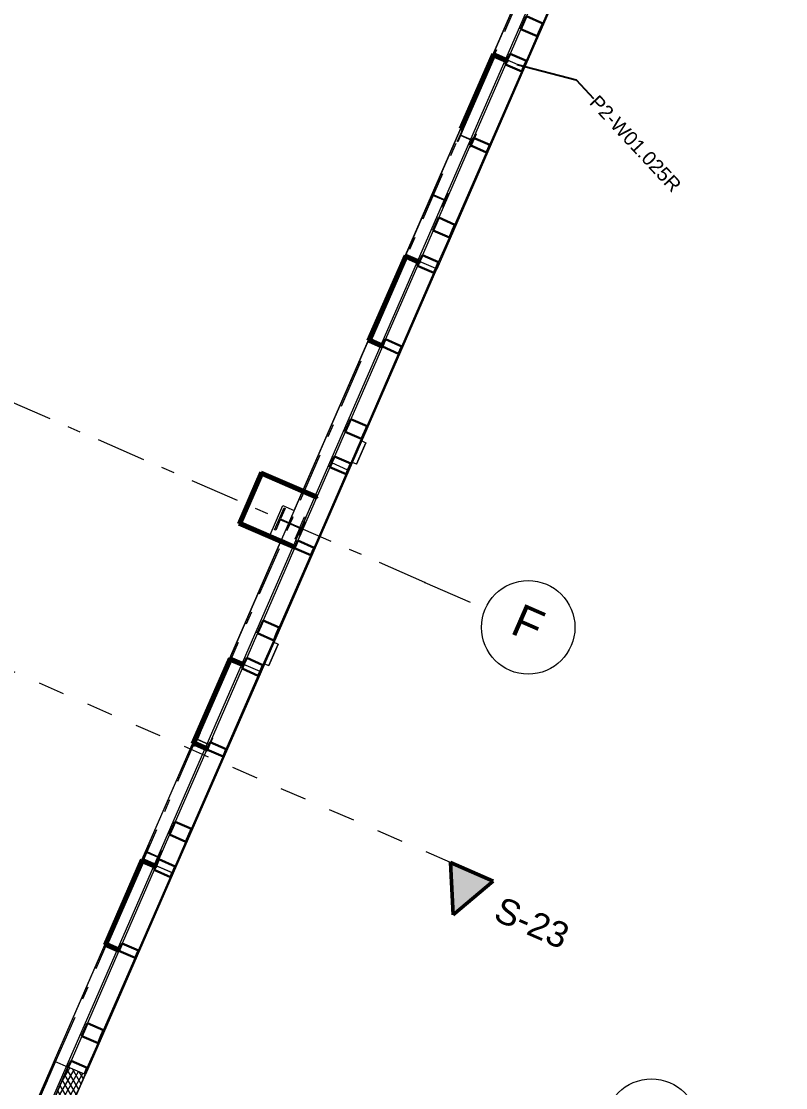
# Model space of a CAD drawing. Header units: millimetres. Extents: x -50172 to 90294, y -80883 to 25069.
# Drawn here: x 10874 to 19049, y -26079 to -14674 of the extents above; entities that cross this region are included whole.
import ezdxf
from ezdxf.enums import TextEntityAlignment as Align

# ---------------------------------------------------------------- set-up
doc = ezdxf.new("R2010")
doc.units = ezdxf.units.MM
doc.header["$MEASUREMENT"] = 0
doc.linetypes.add('Dashed', pattern=[564.444447, 282.222223, -282.222223])
doc.linetypes.add('Double Dashed', pattern=[1093.611073, 529.166651, -211.666656, 141.111112, -211.666656])
for name, color, linetype in [('A-25-M_Wall_Ext', 7, 'Continuous'), ('A-25-M_Wall_Int', 7, 'Continuous'), ('A-95-MC_Marker_Section_P2.Marker', 7, 'Continuous'), ('COLUMN.IFC Import', 7, 'Continuous'), ('New_A-15-MG_Structural_Grid_Phase_2', 7, 'Continuous'), ('New_A-20-M_Floor_Slab', 7, 'Continuous'), ('New_A-25-M_Wall_Ext', 7, 'Continuous'), ('New_A-25-M_Wall_Int', 7, 'Continuous'), ('New_A-35-M_FFE-Zone', 7, 'Continuous'), ('New_ArchiCAD Windows', 7, 'Continuous')]:
    doc.layers.add(name, color=color, linetype=linetype)
for name, color, linetype, lineweight in [('A-25-M_Wall_Ext_Pen_No__4', 7, 'Continuous', 20), ('A-95-MC_Marker_Section_P2.Marker_Pen_No__1', 7, 'Continuous', 13), ('A-95-MC_Marker_Section_P2.Marker_Pen_No__6', 7, 'Continuous', 35), ('COLUMN.IFC Import_Pen_No__2', 8, 'Continuous', 15), ('New_A-20-M_Floor_Slab_Pen_No__89', 8, 'Continuous', 20), ('New_A-25-M_Curtain_Wall_Pen_No__85', 8, 'Continuous', 20), ('New_A-25-M_Wall_Ext_Pen_No__1', 7, 'Continuous', 13), ('New_ArchiCAD Windows_Pen_No__1', 7, 'Continuous', 13), ('New_ArchiCAD Windows_Pen_No__3', 7, 'Continuous', 18), ('New_ArchiCAD Zone Stamps_Pen_No__9', 7, 'Continuous', 13)]:
    doc.layers.add(name, color=color, linetype=linetype, lineweight=lineweight)
for name, color, linetype, lineweight, true_color in [('A-25-M_Wall_Int_Pen_No__107', 7, 'Continuous', 15, 0xa6a6a6), ('A-25-M_Wall_Int_Pen_No__27', 7, 'Continuous', 50, 0x2a2a2a), ('A-95-MC_Marker_Section_P2.Marker_Pen_No__25', 7, 'Continuous', 50, 0x2a2a2a), ('New_A-15-MG_Structural_Grid_Phase_2_Pen_No__222', 7, 'Continuous', 13, 0x65af33), ('New_A-25-M_Curtain_Wall_Pen_No__46', 7, 'Continuous', 35, 0x444444), ('New_A-25-M_Wall_Ext_Pen_No__107', 7, 'Continuous', 15, 0xa6a6a6), ('New_A-25-M_Wall_Int_Pen_No__107', 7, 'Continuous', 15, 0xa6a6a6), ('New_A-25-M_Wall_Int_Pen_No__27', 7, 'Continuous', 50, 0x2a2a2a), ('New_A-35-M_FFE-Zone_Pen_No__74', 7, 'Continuous', 20, 0x606060), ('New_ArchiCAD Windows_Pen_No__23', 7, 'Continuous', 30, 0x2a2a2a)]:
    doc.layers.add(name, color=color, linetype=linetype, lineweight=lineweight, true_color=true_color)
doc.styles.add('GENERATED_STYLE_1', font='')
doc.styles.add('GENERATED_STYLE_3', font='')
doc.styles.add('GENERATED_STYLE_4', font='')
doc.styles.get('GENERATED_STYLE_1').set_extended_font_data('Arial', bold=True)
doc.styles.get('GENERATED_STYLE_3').set_extended_font_data('Arial')
doc.styles.get('GENERATED_STYLE_4').set_extended_font_data('Swis721 BT')
doc.dimstyles.new('GENERATED_STYLE__3', dxfattribs={"dimtxt": 0.18, "dimasz": 273.6, "dimexe": 0.18, "dimexo": 0.0625, "dimgap": 0.09, "dimtad": 0, "dimtih": 1, "dimtoh": 1, "dimdec": 4, "dimzin": 0, "dimdsep": 46, "dimcen": 0.09, "dimadec": 0, "dimazin": 0, "dimtfac": 1, "dimtdec": 4, "dimtmove": 0, "dimatfit": 3, "dimldrblk": 'ARROWHEAD_5', "dimfxl": 1, "dimtolj": 1, "dimtzin": 0, "dimarcsym": 0})

# ---------------------------------------------------------------- blocks, each defined once
blk = doc.blocks.new('Computer Lab D_INB 1102_16_1', base_point=(2938, -13266))
at = {"layer": 'New_A-35-M_FFE-Zone_Pen_No__74', "linetype": 'Continuous'}
for p, q in [((13792, -19904), (16739, -13146)), ((13526, -20189), (13673, -19852)), ((13673, -19852), (13792, -19904)), ((10880, -26585), (13645, -20242)), ((13645, -20242), (13526, -20189))]:
    blk.add_line(p, q, dxfattribs=at)
at = {"layer": 'New_ArchiCAD Zone Stamps_Pen_No__9'}
for tag, height, style, p in [('ROOM_NAME', 250, 'GENERATED_STYLE_1', (8278, -11737)), ('zoneNameLine2', 250, 'GENERATED_STYLE_1', (8089, -12169)), ('ROOM_NUMBER', 200, 'GENERATED_STYLE_3', (7901, -12590)), ('measuredAreaCode', 200, 'GENERATED_STYLE_3', (7744, -12950)), ('DUMMY_649', 200, 'GENERATED_STYLE_3', (8051, -13084)), ('DUMMY_650', 200, 'GENERATED_STYLE_3', (8680, -13359)), ('DUMMY_651', 133, 'GENERATED_STYLE_3', (8960, -13465))]:
    blk.add_attdef(tag, text='', height=height, rotation=336.4404, dxfattribs=dict(at, style=style)).set_placement(p, align=Align.TOP_LEFT)
blk = doc.blocks.new('Slab_60_1', base_point=(-21326, -27555))
at = {"layer": 'New_A-20-M_Floor_Slab_Pen_No__89', "linetype": 'Continuous', "flags": 128}
blk.add_lwpolyline([(10989, -26694), (18941, -8457), (9986, -4552), (6045, -2834), (6178, -2529), (1093, -312), (-3008, -4128), (-3008, -4128), (-10734, -11317), (-11116, -10906), (-17839, -17161), (-17128, -17926), (-21326, -27555)], dxfattribs=at)
blk = doc.blocks.new('Triple Window 19')
at = {"layer": 'New_ArchiCAD Windows_Pen_No__1', "linetype": 'Continuous'}
for p, q in [((-1175, -0.5), (-1175, 0)), ((1175, -0.5), (1175, 0)), ((-1175, -190), (-1175, -0.5)), ((1175, -190), (1175, -0.5))]:
    blk.add_line(p, q, dxfattribs=at)
at = {"layer": 'New_ArchiCAD Windows_Pen_No__23', "linetype": 'Continuous'}
for p, q in [((-1175, 0), (-1125, 0)), ((-1125, 0), (-1125, -190)), ((-268, -190), (-268, 0)), ((-268, 0), (-225, 0)), ((-225, 0), (-182, 0)), ((-182, 0), (-182, -190)), ((662.5, -190), (662.5, 0)), ((662.5, 0), (725, 0)), ((725, 0), (812.5, 0)), ((812.5, 0), (812.5, -190)), ((1100, -190), (1100, 0)), ((1100, 0), (1175, 0)), ((-1125, -190), (-1175, -190)), ((-225, -190), (-268, -190)), ((-182, -190), (-225, -190)), ((725, -190), (662.5, -190)), ((812.5, -190), (725, -190)), ((1175, -190), (1100, -190))]:
    blk.add_line(p, q, dxfattribs=at)
at = {"layer": 'New_ArchiCAD Windows_Pen_No__3', "linetype": 'Continuous'}
for p, q in [((-1175, 165), (1175, 165)), ((-1125, 0), (-268, 0)), ((-182, 0), (662.5, 0)), ((812.5, 0), (1100, 0)), ((-1175, -200), (1175, -200)), ((-268, -190), (-1125, -190)), ((662.5, -190), (-182, -190)), ((1100, -190), (812.5, -190))]:
    blk.add_line(p, q, dxfattribs=at)
blk = doc.blocks.new('Wall_192_1', base_point=(19114, -8614))
at = {"layer": 'New_A-25-M_Wall_Ext_Pen_No__107', "linetype": 'Continuous'}
h = blk.add_hatch(dxfattribs=at)
h.set_pattern_fill('Plaster_0001', color=256, style=0, pattern_type=2)
h.set_pattern_definition([(66.4404, (0, 0), (-158.7675, 69.2305), [0, -100]), (66.4404, (-59.4, 80.45), (-158.7675, 69.2305), [0, -100])])
h.paths.add_polyline_path([(10939, -26449), (10952, -26455), (11238, -25800), (11224, -25794)])
at = {"layer": 'New_A-25-M_Wall_Ext_Pen_No__107', "linetype": 'Continuous', "lineweight": 0, "true_color": 0x535353}
for points in [[(11238, -25800), (10952, -26455), (10955, -26456), (11241, -25801)], [(11373, -25858), (11087, -26514), (11090, -26515), (11376, -25859)]]:
    blk.add_hatch(color=251, dxfattribs=at).paths.add_polyline_path(points)
at = {"layer": 'New_A-25-M_Wall_Ext_Pen_No__107', "linetype": 'Continuous'}
for points in [[(11090, -26515), (11090, -26515), (11376, -25860), (11376, -25859)], [(11273, -26594), (11273, -26595), (11559, -25939), (11558, -25939)]]:
    blk.add_hatch(color=256, dxfattribs=at).paths.add_polyline_path(points)
h = blk.add_hatch(dxfattribs=at)
h.set_pattern_fill('Batt_Insulation_0001', color=256, style=0, pattern_type=2)
h.set_pattern_definition([(60, (0, 0), (-43.30127, 25), []), (120, (0, 0), (43.30127, 25), [])])
h.paths.add_polyline_path([(11376, -25860), (11090, -26515), (11273, -26594), (11558, -25939), (11550, -25935)])
at = {"layer": 'New_A-25-M_Wall_Ext_Pen_No__1', "linetype": 'Continuous'}
for p, q in [((10952, -26455), (11238, -25800)), ((10955, -26456), (11241, -25801)), ((11087, -26514), (11373, -25858)), ((11090, -26515), (11376, -25859)), ((11090, -26515), (11376, -25860)), ((11238, -25800), (11224, -25794)), ((11241, -25801), (11238, -25800)), ((11373, -25858), (11241, -25801)), ((11376, -25859), (11373, -25858)), ((11376, -25860), (11376, -25859)), ((11550, -25935), (11376, -25860)), ((11273, -26594), (11558, -25939)), ((11558, -25939), (11550, -25935)), ((11559, -25939), (11558, -25939))]:
    blk.add_line(p, q, dxfattribs=at)
at = {"layer": 'New_A-25-M_Wall_Ext_Pen_No__1', "linetype": 'Continuous', "flags": 128}
for points in [[(11224, -25794), (10939, -26449)], [(11273, -26595), (11559, -25939)]]:
    blk.add_lwpolyline(points, dxfattribs=at)
at = {"layer": 'New_ArchiCAD Windows', "color": 251, "linetype": 'Continuous', "lineweight": 20, "true_color": 0x606060, "xscale": -1, "zscale": 1000, "rotation": 66.44041158399281}
for p in [(16542, -14012), (15603, -16166), (14663, -18320), (13724, -20474), (12785, -22628), (11845, -24782)]:
    blk.add_blockref('Triple Window 19', p, dxfattribs=at)
blk = doc.blocks.new('Wall_258_1', base_point=(13201, -20048))
at = {"layer": 'New_A-25-M_Wall_Int_Pen_No__107', "linetype": 'Continuous'}
blk.add_hatch(color=256, dxfattribs=at).paths.add_polyline_path([(13220, -20040), (13448, -19517), (13440, -19498), (13201, -20048)])
at = {"layer": 'New_A-25-M_Wall_Int_Pen_No__27', "linetype": 'Continuous', "flags": 128}
for points in [[(13440, -19498), (13201, -20048)], [(13220, -20040), (13448, -19517)]]:
    blk.add_lwpolyline(points, dxfattribs=at)
blk = doc.blocks.new('Wall_260_1', base_point=(12315, -23705))
at = {"layer": 'A-25-M_Wall_Int_Pen_No__107', "linetype": 'Continuous'}
blk.add_hatch(color=256, dxfattribs=at).paths.add_polyline_path([(12315, -23705), (12164, -23639), (12171, -23659), (12309, -23719)])
at = {"layer": 'A-25-M_Wall_Int_Pen_No__27', "linetype": 'Continuous', "flags": 128}
for points in [[(12315, -23705), (12164, -23639)], [(12171, -23659), (12309, -23719)], [(12309, -23719), (12315, -23705)]]:
    blk.add_lwpolyline(points, dxfattribs=at)
blk = doc.blocks.new('Wall_261_1', base_point=(12164, -23639))
at = {"layer": 'A-25-M_Wall_Int_Pen_No__107', "linetype": 'Continuous'}
blk.add_hatch(color=256, dxfattribs=at).paths.add_polyline_path([(12164, -23639), (11767, -24550), (11786, -24542), (12171, -23659)])
at = {"layer": 'A-25-M_Wall_Int_Pen_No__27', "linetype": 'Continuous', "flags": 128}
for points in [[(12164, -23639), (11767, -24550)], [(11786, -24542), (12171, -23659)]]:
    blk.add_lwpolyline(points, dxfattribs=at)
blk = doc.blocks.new('Wall_262_1', base_point=(13254, -21551))
at = {"layer": 'A-25-M_Wall_Int_Pen_No__107', "linetype": 'Continuous'}
blk.add_hatch(color=256, dxfattribs=at).paths.add_polyline_path([(13254, -21551), (13103, -21485), (13111, -21505), (13248, -21565)])
at = {"layer": 'A-25-M_Wall_Int_Pen_No__27', "linetype": 'Continuous', "flags": 128}
for points in [[(13254, -21551), (13103, -21485)], [(13111, -21505), (13248, -21565)], [(13248, -21565), (13254, -21551)]]:
    blk.add_lwpolyline(points, dxfattribs=at)
blk = doc.blocks.new('Wall_263_1', base_point=(13103, -21485))
at = {"layer": 'A-25-M_Wall_Int_Pen_No__107', "linetype": 'Continuous'}
blk.add_hatch(color=256, dxfattribs=at).paths.add_polyline_path([(13103, -21485), (12706, -22396), (12726, -22388), (13111, -21505)])
at = {"layer": 'A-25-M_Wall_Int_Pen_No__27', "linetype": 'Continuous', "flags": 128}
for points in [[(13103, -21485), (12706, -22396)], [(12726, -22388), (13111, -21505)]]:
    blk.add_lwpolyline(points, dxfattribs=at)
blk = doc.blocks.new('Wall_264_1', base_point=(14036, -19758))
at = {"layer": 'New_A-25-M_Wall_Int_Pen_No__107', "linetype": 'Continuous'}
blk.add_hatch(color=256, dxfattribs=at).paths.add_polyline_path([(14036, -19758), (13440, -19498), (13448, -19517), (14030, -19771)])
at = {"layer": 'New_A-25-M_Wall_Int_Pen_No__27', "linetype": 'Continuous', "flags": 128}
for points in [[(14036, -19758), (13440, -19498)], [(13448, -19517), (14030, -19771)], [(14030, -19771), (14036, -19758)]]:
    blk.add_lwpolyline(points, dxfattribs=at)
blk = doc.blocks.new('Wall_265_1', base_point=(15133, -17243))
at = {"layer": 'New_A-25-M_Wall_Int_Pen_No__107', "linetype": 'Continuous'}
blk.add_hatch(color=256, dxfattribs=at).paths.add_polyline_path([(15133, -17243), (14982, -17177), (14989, -17197), (15127, -17257)])
at = {"layer": 'New_A-25-M_Wall_Int_Pen_No__27', "linetype": 'Continuous', "flags": 128}
for points in [[(15133, -17243), (14982, -17177)], [(14989, -17197), (15127, -17257)], [(15127, -17257), (15133, -17243)]]:
    blk.add_lwpolyline(points, dxfattribs=at)
blk = doc.blocks.new('Wall_266_1', base_point=(14982, -17177))
at = {"layer": 'New_A-25-M_Wall_Int_Pen_No__107', "linetype": 'Continuous'}
blk.add_hatch(color=256, dxfattribs=at).paths.add_polyline_path([(14982, -17177), (14584, -18088), (14604, -18081), (14989, -17197)])
at = {"layer": 'New_A-25-M_Wall_Int_Pen_No__27', "linetype": 'Continuous', "flags": 128}
for points in [[(14982, -17177), (14584, -18088)], [(14604, -18081), (14989, -17197)]]:
    blk.add_lwpolyline(points, dxfattribs=at)
blk = doc.blocks.new('Wall_267_1', base_point=(16072, -15089))
at = {"layer": 'New_A-25-M_Wall_Int_Pen_No__107', "linetype": 'Continuous'}
blk.add_hatch(color=256, dxfattribs=at).paths.add_polyline_path([(16072, -15089), (15921, -15023), (15929, -15043), (16066, -15103)])
at = {"layer": 'New_A-25-M_Wall_Int_Pen_No__27', "linetype": 'Continuous', "flags": 128}
for points in [[(16072, -15089), (15921, -15023)], [(15929, -15043), (16066, -15103)], [(16066, -15103), (16072, -15089)]]:
    blk.add_lwpolyline(points, dxfattribs=at)
blk = doc.blocks.new('Wall_268_1', base_point=(15921, -15023))
at = {"layer": 'New_A-25-M_Wall_Int_Pen_No__107', "linetype": 'Continuous'}
blk.add_hatch(color=256, dxfattribs=at).paths.add_polyline_path([(15921, -15023), (15573, -15821), (15587, -15827), (15929, -15043)])
at = {"layer": 'New_A-25-M_Wall_Int_Pen_No__27', "linetype": 'Continuous', "flags": 128}
for points in [[(15921, -15023), (15573, -15821)], [(15587, -15827), (15929, -15043)], [(15573, -15821), (15587, -15827)]]:
    blk.add_lwpolyline(points, dxfattribs=at)
blk = doc.blocks.new('Wall_272_1', base_point=(11914, -24614))
at = {"layer": 'A-25-M_Wall_Int_Pen_No__107', "linetype": 'Continuous'}
blk.add_hatch(color=256, dxfattribs=at).paths.add_polyline_path([(11920, -24601), (11786, -24542), (11767, -24550), (11914, -24614)])
at = {"layer": 'A-25-M_Wall_Int_Pen_No__27', "linetype": 'Continuous', "flags": 128}
for points in [[(11767, -24550), (11914, -24614)], [(11920, -24601), (11786, -24542)], [(11914, -24614), (11920, -24601)]]:
    blk.add_lwpolyline(points, dxfattribs=at)
blk = doc.blocks.new('Wall_276_1', base_point=(14734, -18154))
at = {"layer": 'New_A-25-M_Wall_Int_Pen_No__107', "linetype": 'Continuous'}
blk.add_hatch(color=256, dxfattribs=at).paths.add_polyline_path([(14740, -18140), (14604, -18081), (14584, -18088), (14734, -18154)])
at = {"layer": 'New_A-25-M_Wall_Int_Pen_No__27', "linetype": 'Continuous', "flags": 128}
for points in [[(14584, -18088), (14734, -18154)], [(14740, -18140), (14604, -18081)], [(14734, -18154), (14740, -18140)]]:
    blk.add_lwpolyline(points, dxfattribs=at)
blk = doc.blocks.new('Wall_277_1', base_point=(13980, -20387))
at = {"layer": 'New_A-25-M_Wall_Int_Pen_No__107', "linetype": 'Continuous'}
blk.add_hatch(color=256, dxfattribs=at).paths.add_polyline_path([(13651, -20228), (13220, -20040), (13201, -20048), (13645, -20242)])
at = {"layer": 'New_A-25-M_Wall_Int_Pen_No__27', "linetype": 'Continuous', "flags": 128}
for points in [[(13201, -20048), (13645, -20242)], [(13651, -20228), (13220, -20040)]]:
    blk.add_lwpolyline(points, dxfattribs=at)
blk = doc.blocks.new('Wall_278_1', base_point=(13645, -20242))
at = {"layer": 'New_A-25-M_Wall_Int_Pen_No__107', "linetype": 'Continuous'}
blk.add_hatch(color=256, dxfattribs=at).paths.add_polyline_path([(13645, -20242), (13797, -20307), (13803, -20294), (13651, -20228)])
at = {"layer": 'New_A-25-M_Wall_Int_Pen_No__27', "linetype": 'Continuous', "flags": 128}
for points in [[(13645, -20242), (13797, -20307)], [(13803, -20294), (13651, -20228)]]:
    blk.add_lwpolyline(points, dxfattribs=at)
blk = doc.blocks.new('Wall_279_1', base_point=(12857, -22462))
at = {"layer": 'A-25-M_Wall_Int_Pen_No__107', "linetype": 'Continuous'}
blk.add_hatch(color=256, dxfattribs=at).paths.add_polyline_path([(12863, -22448), (12726, -22388), (12706, -22396), (12857, -22462)])
at = {"layer": 'A-25-M_Wall_Int_Pen_No__27', "linetype": 'Continuous', "flags": 128}
for points in [[(12706, -22396), (12857, -22462)], [(12863, -22448), (12726, -22388)], [(12857, -22462), (12863, -22448)]]:
    blk.add_lwpolyline(points, dxfattribs=at)
blk = doc.blocks.new('Vertical Gable Louver 19')
at = {"layer": 'A-25-M_Wall_Ext_Pen_No__4', "linetype": 'Continuous'}
for p, q in [((0, 0), (250, 0)), ((0, -50), (0, 0)), ((250, 0), (250, -50)), ((250, -50), (0, -50)), ((0, -50), (250, -50))]:
    blk.add_line(p, q, dxfattribs=at)
blk = doc.blocks.new('Column 29')
at = {"layer": 'COLUMN.IFC Import_Pen_No__2', "linetype": 'Continuous'}
for p, q in [((-76.1, 69.4), (-76.1, 76.2)), ((2.901, 76.2), (-76.1, 76.2)), ((-2.9, 69.4), (-76.1, 69.4)), ((-2.9, -69.4), (-2.9, 69.4)), ((2.901, 76.2), (2.9, 69.4)), ((2.9, 69.4), (2.9, 57.8)), ((2.9, 57.8), (2.9, -69.4)), ((76.1, 76.2), (2.901, 76.2)), ((2.901, 69.4), (76.1, 69.4)), ((76.1, 69.4), (76.1, 76.2)), ((-76.1, -69.4), (-2.9, -69.4)), ((-76.1, -76.2), (-76.1, -69.4)), ((76.1, -76.2), (-76.1, -76.2)), ((2.9, -69.4), (76.1, -69.4)), ((76.1, -69.4), (76.1, -76.2))]:
    blk.add_line(p, q, dxfattribs=at)
blk = doc.blocks.new('Column 30')
at = {"layer": 'COLUMN.IFC Import_Pen_No__2', "linetype": 'Continuous'}
for p, q in [((-2.9, 76.2), (-76.1, 76.2)), ((-76.1, 76.2), (-76.1, 69.4)), ((-2.9, 69.4), (-76.1, 69.4)), ((-2.9, 69.4), (-2.9, 76.2)), ((-2.9, 76.2), (76.1, 76.2)), ((-2.9, -69.4), (-2.9, 69.4)), ((76.1, 69.4), (2.9, 69.4)), ((2.9, 69.4), (2.9, -69.4)), ((76.1, 76.2), (76.1, 69.4)), ((-76.1, -76.2), (-76.1, -69.4)), ((-76.1, -69.4), (-2.9, -69.4)), ((76.1, -76.2), (-76.1, -76.2)), ((2.9, -69.4), (76.1, -69.4)), ((76.1, -69.4), (76.1, -76.2))]:
    blk.add_line(p, q, dxfattribs=at)
blk = doc.blocks.new('Column 46')
at = {"layer": 'COLUMN.IFC Import_Pen_No__2', "linetype": 'Continuous'}
for p, q in [((76.45, 78.8), (-76.45, 78.8)), ((-76.45, 78.8), (-76.45, 69.4)), ((-76.45, 69.4), (-3.25, 69.4)), ((-3.25, 69.4), (-3.25, -69.4)), ((3.25, -69.4), (3.25, 69.4)), ((3.25, 69.4), (76.45, 69.4)), ((76.45, 69.4), (76.45, 78.8)), ((-3.25, -69.4), (-76.45, -69.4)), ((-76.45, -69.4), (-76.45, -78.8)), ((-76.45, -78.8), (76.45, -78.8)), ((76.45, -69.4), (3.25, -69.4)), ((76.45, -78.8), (76.45, -69.4))]:
    blk.add_line(p, q, dxfattribs=at)
blk = doc.blocks.new('Column 99')
at = {"layer": 'COLUMN.IFC Import_Pen_No__2', "linetype": 'Continuous'}
for p, q in [((-127.3, 127.05), (127.3, 127.05)), ((-127.3, 112.85), (-127.3, 127.05)), ((127.3, 127.05), (127.3, 112.85)), ((-4.3, 112.85), (-127.3, 112.85)), ((-4.3, -112.85), (-4.3, 112.85)), ((4.3, 112.85), (4.3, -112.85)), ((127.3, 112.85), (4.3, 112.85)), ((-127.3, -112.85), (-4.3, -112.85)), ((-127.3, -127.05), (-127.3, -112.85)), ((4.3, -112.85), (127.3, -112.85)), ((127.3, -112.85), (127.3, -127.05)), ((127.3, -127.05), (-127.3, -127.05))]:
    blk.add_line(p, q, dxfattribs=at)
blk = doc.blocks.new('ARROWHEAD_5')
at = {"color": 0, "linetype": 'Continuous', "lineweight": 0}
blk.add_line((0, 0), (-1, 0), dxfattribs=at)
blk.add_solid([(-1, 0.2679), (0, 0), (-1, -0.2679), (-1, 0.2679)], dxfattribs=at)
blk = doc.blocks.new('Standard grid marker_30')
at = {"layer": 'New_A-15-MG_Structural_Grid_Phase_2_Pen_No__222', "linetype": 'Double Dashed'}
for q in [(0, 0), (32130, 0)]:
    blk.add_line((705, 0), q, dxfattribs=at)
at = {"layer": 'New_A-15-MG_Structural_Grid_Phase_2_Pen_No__222', "linetype": 'Continuous'}
blk.add_circle((-500, 0), 500, dxfattribs=at)
at = {"layer": 'New_A-15-MG_Structural_Grid_Phase_2_Pen_No__222', "linetype": 'Double Dashed'}
blk.add_point((705, 0), dxfattribs=at)
blk.add_point((705, 0), dxfattribs=at)
at = {"layer": 'New_A-15-MG_Structural_Grid_Phase_2_Pen_No__222', "style": 'GENERATED_STYLE_4'}
for tag, p in [('AC_MarkerText_1_0', (-500, 43)), ('AC_MarkerText_1_1', (33335, 43))]:
    blk.add_attdef(tag, text='', height=350, rotation=180, dxfattribs=at).set_placement(p, align=Align.MIDDLE_CENTER)
blk = doc.blocks.new('Standard grid marker_35')
at = {"layer": 'New_A-15-MG_Structural_Grid_Phase_2_Pen_No__222', "linetype": 'Double Dashed'}
blk.add_line((2212, 0), (53473, 0), dxfattribs=at)
at = {"layer": 'New_A-15-MG_Structural_Grid_Phase_2_Pen_No__222', "style": 'GENERATED_STYLE_4'}
for tag, p in [('AC_MarkerText_1_0', (-500, 1206)), ('AC_MarkerText_1_1', (56184, 1206))]:
    blk.add_attdef(tag, text='', height=350, rotation=270, dxfattribs=at).set_placement(p, align=Align.MIDDLE_CENTER)
blk = doc.blocks.new('Standard grid marker_36')
at = {"layer": 'New_A-15-MG_Structural_Grid_Phase_2_Pen_No__222', "linetype": 'Continuous'}
blk.add_circle((27950, 0), 500, dxfattribs=at)
at = {"layer": 'New_A-15-MG_Structural_Grid_Phase_2_Pen_No__222', "style": 'GENERATED_STYLE_4'}
for tag, p in [('AC_MarkerText_1_0', (-500, 36)), ('AC_MarkerText_1_1', (27950, 36))]:
    blk.add_attdef(tag, text='', height=350, rotation=270, dxfattribs=at).set_placement(p, align=Align.MIDDLE_CENTER)
blk = doc.blocks.new('Cutting Plane_3_1', base_point=(15693, -23771))
at = {"layer": 'A-95-MC_Marker_Section_P2.Marker_Pen_No__25', "linetype": 'Continuous'}
blk.add_hatch(color=256, dxfattribs=at).paths.add_polyline_path([(15922, -23871), (15464, -23671), (15493, -24229)])
at = {"layer": 'A-95-MC_Marker_Section_P2.Marker_Pen_No__1', "linetype": 'Dashed'}
blk.add_line((15464, -23671), (-14070, -10793), dxfattribs=at)
at = {"layer": 'A-95-MC_Marker_Section_P2.Marker_Pen_No__25', "linetype": 'Continuous'}
for p, q in [((15922, -23871), (15464, -23671)), ((15464, -23671), (15493, -24229)), ((15493, -24229), (15922, -23871))]:
    blk.add_line(p, q, dxfattribs=at)
at = {"layer": 'A-95-MC_Marker_Section_P2.Marker_Pen_No__6', "insert": (15907, -24282), "char_height": 275, "attachment_point": 7, "rotation": 336.4404, "style": 'GENERATED_STYLE_4'}
blk.add_mtext('\\A1;{\\fSwis721 BT|b0|i0|c0|p34;S-23}', dxfattribs=at)

msp = doc.modelspace()

# ---------------------------------------------------------------- block references
at = {"layer": 'A-25-M_Wall_Ext', "color": 251, "linetype": 'Continuous', "lineweight": 20, "true_color": 0x606060, "zscale": 1000, "rotation": 66.44041158399295}
msp.add_blockref('Vertical Gable Louver 19', (14414.3, -19391.3), dxfattribs=at)
at = {"layer": 'A-25-M_Wall_Ext', "color": 251, "linetype": 'Continuous', "lineweight": 20, "true_color": 0x606060, "xscale": -1, "zscale": 1000, "rotation": 66.44041158399286}
msp.add_blockref('Vertical Gable Louver 19', (13575, -21316.1), dxfattribs=at)
at = {"layer": 'A-25-M_Wall_Int', "color": 250, "lineweight": 50, "true_color": 0x2a2a2a}
for name, p in [('Wall_263_1', (13103, -21485.3)), ('Wall_262_1', (13254.3, -21551.2)), ('Wall_279_1', (12856.6, -22461.7)), ('Wall_261_1', (12163.7, -23639.4)), ('Wall_260_1', (12315, -23705.4)), ('Wall_272_1', (11914.1, -24614.4))]:
    msp.add_blockref(name, p, dxfattribs=at)
at = {"layer": 'A-95-MC_Marker_Section_P2.Marker'}
msp.add_blockref('Cutting Plane_3_1', (15693.3, -23770.8), dxfattribs=at)
at = {"layer": 'COLUMN.IFC Import', "linetype": 'Continuous', "zscale": 1000, "rotation": 66.44041158398767}
for name, p in [('Column 29', (15637.2, -15920.5)), ('Column 46', (15345.3, -16560.1)), ('Column 99', (13749.2, -20045.7)), ('Column 46', (13813, -20073.9)), ('Column 30', (12819.7, -22381.9)), ('Column 46', (12281, -23587.4))]:
    msp.add_blockref(name, p, dxfattribs=at)
at = {"layer": 'New_A-15-MG_Structural_Grid_Phase_2', "color": 8, "linetype": 'Continuous', "lineweight": 15, "zscale": 1000, "rotation": 66.44041158399293}
for name, p in [('Standard grid marker_35', (-2323.9, -56907.5)), ('Standard grid marker_36', (6441.9, -52106.2))]:
    msp.add_blockref(name, p, dxfattribs=at)
at = {"layer": 'New_A-15-MG_Structural_Grid_Phase_2', "color": 8, "linetype": 'Continuous', "lineweight": 15}
ref = msp.add_blockref('Standard grid marker_30', (15837, -20956.1), dxfattribs=dict(at, zscale=1000, rotation=156.4404115839929))
ref.add_attrib('AC_MarkerText_1', 'F', dxfattribs={"layer": 'New_A-15-MG_Structural_Grid_Phase_2_Pen_No__222', "color": 85, "true_color": 0x65af33, "height": 350, "rotation": 336.44041, "style": 'GENERATED_STYLE_4'}).set_placement((16295.3, -21112.6), align=Align.MIDDLE_CENTER)
at = {"layer": 'New_A-20-M_Floor_Slab', "color": 8, "linetype": 'Continuous', "lineweight": 20}
msp.add_blockref('Slab_60_1', (-21326.2, -27554.7), dxfattribs=at)
at = {"layer": 'New_A-25-M_Wall_Ext', "color": 250, "lineweight": 50, "true_color": 0x2a2a2a}
msp.add_blockref('Wall_192_1', (19113.7, -8614.2), dxfattribs=at)
at = {"layer": 'New_A-25-M_Wall_Int', "color": 250, "lineweight": 50, "true_color": 0x2a2a2a}
for name, p in [('Wall_268_1', (15920.9, -15022.9)), ('Wall_267_1', (16072.2, -15088.9)), ('Wall_266_1', (14981.6, -17177.1)), ('Wall_265_1', (15132.9, -17243)), ('Wall_276_1', (14733.7, -18153.6)), ('Wall_258_1', (13200.5, -20047.6)), ('Wall_264_1', (14036.4, -19757.7)), ('Wall_277_1', (13979.9, -20387.4)), ('Wall_278_1', (13645.4, -20241.5))]:
    msp.add_blockref(name, p, dxfattribs=at)
at = {"layer": 'New_A-35-M_FFE-Zone', "linetype": 'Continuous'}
msp.add_blockref('Computer Lab D_INB 1102_16_1', (2937.5, -13266.4), dxfattribs=at)

# ---------------------------------------------------------------- texts
at = {"layer": 'New_A-25-M_Curtain_Wall_Pen_No__46', "linetype": 'Continuous', "insert": (16994, -15500.1), "char_height": 150, "attachment_point": 4, "rotation": 312.93457, "style": 'GENERATED_STYLE_4'}
msp.add_mtext('\\A1;{\\fSwis721 BT|b0|i0|c0|p34;P2-W01.025R}', dxfattribs=at)

# ---------------------------------------------------------------- leaders
at = {"layer": 'New_A-25-M_Curtain_Wall_Pen_No__85', "linetype": 'Continuous', "annotation_type": 0, "has_hookline": 1, "hookline_direction": 0, "text_width": 1535.7, "horizontal_direction": (0.681163, -0.732132, 0)}
msp.add_leader([(16175.9, -15133.8), (16807.6, -15299.7), (16994, -15500)], dimstyle='GENERATED_STYLE__3', dxfattribs=at)

doc.saveas('drawing.dxf')
